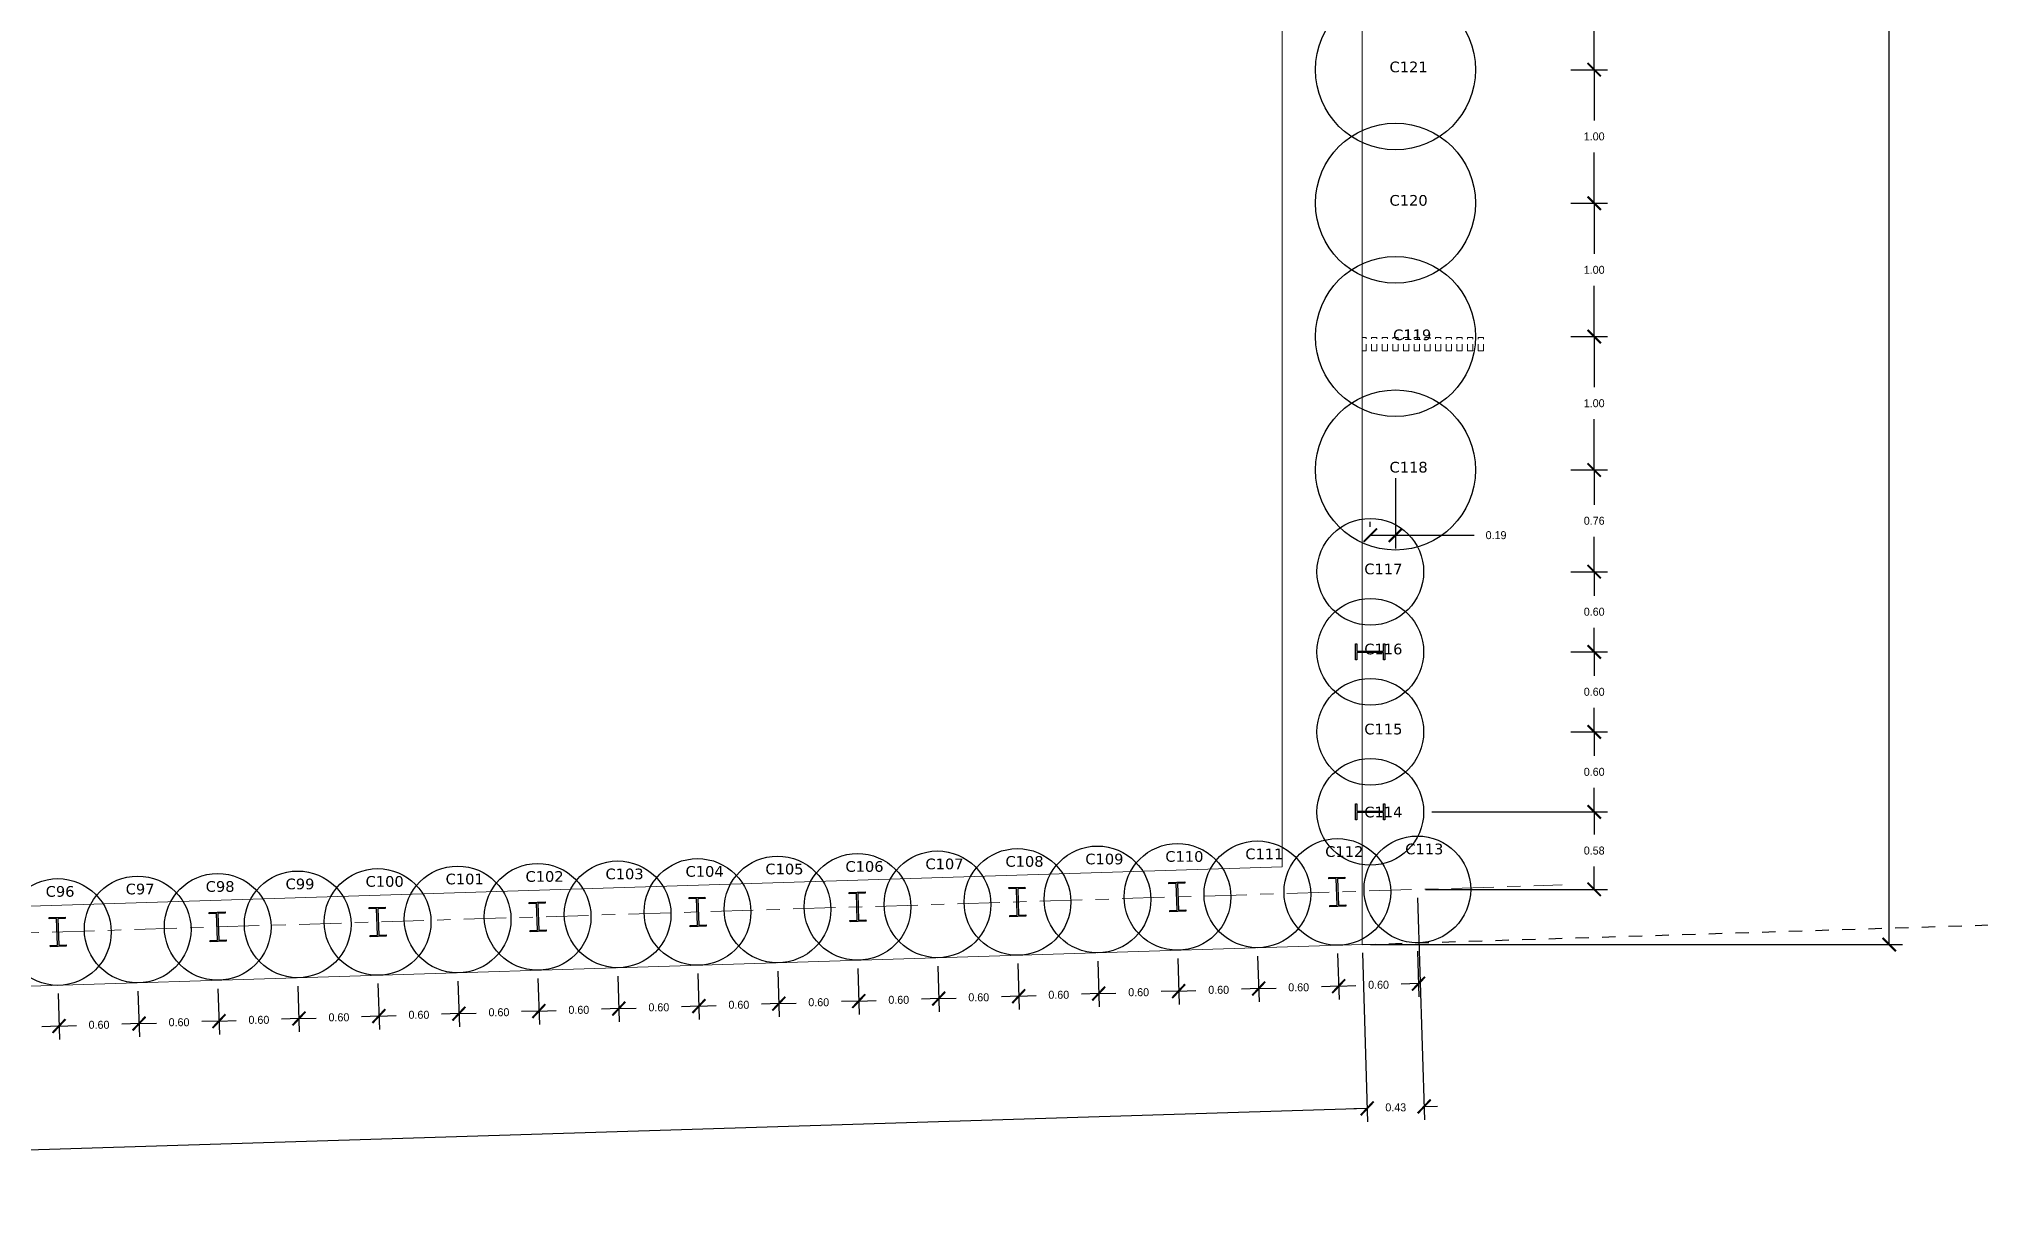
# Model space of a CAD drawing. Header units: millimetres. Extents: x -50 to 161, y 11 to 77.
# Drawn here: x 25.33 to 39.89, y 23.31 to 32.09 of the extents above; entities that cross this region are included whole.
import ezdxf

# ---------------------------------------------------------------- set-up
doc = ezdxf.new("R2010")
doc.units = ezdxf.units.MM
doc.linetypes.add('Centre', pattern=[0.0125, 0.0025, -0.001875, 0.00625, -0.001875])
doc.linetypes.add('IMPORT-AXES _2_', pattern=[50.8, 31.75, -6.35, 6.35, -6.35])
for name, color, linetype, lineweight in [('1-Site-Limite propriété', 91, 'Centre', 25), ('A-DETL-THIN', 151, 'Continuous', 5), ('S-BEAM', 12, 'Continuous', 5)]:
    doc.layers.add(name, color=color, linetype=linetype, lineweight=lineweight)
doc.layers.add('Paroi Soperco', color=7, linetype='Continuous')
doc.dimstyles.get("Standard").update_dxf_attribs({"dimtxt": 0.18, "dimasz": 0.18, "dimexe": 0.18, "dimexo": 0.0625, "dimgap": 0.09, "dimtad": 0, "dimtih": 1, "dimtoh": 1, "dimdec": 4, "dimzin": 0, "dimdsep": 46, "dimtxsty": 'Standard', "dimcen": 0.09, "dimadec": 0, "dimazin": 0, "dimtfac": 1, "dimtdec": 4, "dimtofl": 0, "dimtmove": 0, "dimatfit": 3, "dimfxl": 1, "dimtolj": 1, "dimtzin": 0, "dimarcsym": 0})

# ---------------------------------------------------------------- blocks, each defined once
blk = doc.blocks.new('Bardage bois2 - Bardage bois-2801362-DCE - PLAN DE REPERAGE DES FONDATIONS SPECIALES ET PAROIS EXTERIEURES')
at = {"layer": 'S-BEAM'}
for p, q in [((29.746, -35.258), (29.746, -35.288)), ((29.746, -35.288), (29.796, -35.288)), ((29.796, -35.328), (29.746, -35.328)), ((29.746, -35.328), (29.746, -35.368)), ((29.746, -35.368), (29.796, -35.368)), ((29.836, -35.288), (29.846, -35.288)), ((29.846, -35.328), (29.836, -35.328)), ((29.836, -35.368), (29.846, -35.368)), ((29.846, -35.288), (29.846, -35.258)), ((29.846, -35.368), (29.846, -35.328)), ((29.796, -35.408), (29.746, -35.408)), ((29.746, -35.408), (29.746, -35.448)), ((29.746, -35.448), (29.796, -35.448)), ((29.796, -35.488), (29.746, -35.488)), ((29.746, -35.488), (29.746, -35.528)), ((29.846, -35.408), (29.836, -35.408)), ((29.836, -35.448), (29.846, -35.448)), ((29.846, -35.488), (29.836, -35.488)), ((29.846, -35.448), (29.846, -35.408)), ((29.846, -35.528), (29.846, -35.488)), ((29.746, -35.528), (29.796, -35.528)), ((29.796, -35.568), (29.746, -35.568)), ((29.746, -35.568), (29.746, -35.608)), ((29.746, -35.608), (29.796, -35.608)), ((29.796, -35.648), (29.746, -35.648)), ((29.746, -35.648), (29.746, -35.688)), ((29.836, -35.528), (29.846, -35.528)), ((29.846, -35.568), (29.836, -35.568)), ((29.836, -35.608), (29.846, -35.608)), ((29.846, -35.648), (29.836, -35.648)), ((29.846, -35.608), (29.846, -35.568)), ((29.846, -35.688), (29.846, -35.648)), ((29.746, -35.688), (29.796, -35.688)), ((29.796, -35.728), (29.746, -35.728)), ((29.746, -35.728), (29.746, -35.768)), ((29.746, -35.768), (29.796, -35.768)), ((29.796, -35.808), (29.746, -35.808)), ((29.746, -35.808), (29.746, -35.848)), ((29.836, -35.688), (29.846, -35.688)), ((29.846, -35.728), (29.836, -35.728)), ((29.836, -35.768), (29.846, -35.768)), ((29.846, -35.808), (29.836, -35.808)), ((29.846, -35.768), (29.846, -35.728)), ((29.846, -35.848), (29.846, -35.808)), ((29.746, -35.848), (29.796, -35.848)), ((29.796, -35.888), (29.746, -35.888)), ((29.746, -35.888), (29.746, -35.928)), ((29.746, -35.928), (29.796, -35.928)), ((29.846, -35.888), (29.835, -35.888)), ((29.835, -35.928), (29.846, -35.928)), ((29.836, -35.848), (29.846, -35.848)), ((29.846, -35.928), (29.846, -35.888)), ((29.796, -35.968), (29.746, -35.968)), ((29.746, -35.968), (29.746, -36.008)), ((29.746, -36.008), (29.796, -36.008)), ((29.796, -36.048), (29.746, -36.048)), ((29.746, -36.048), (29.746, -36.088)), ((29.746, -36.088), (29.796, -36.088)), ((29.846, -35.968), (29.835, -35.968)), ((29.835, -36.008), (29.846, -36.008)), ((29.846, -36.048), (29.835, -36.048)), ((29.835, -36.088), (29.846, -36.088)), ((29.846, -36.008), (29.846, -35.968)), ((29.846, -36.088), (29.846, -36.048)), ((29.796, -36.128), (29.746, -36.128)), ((29.746, -36.128), (29.746, -36.168)), ((29.746, -36.168), (29.796, -36.168)), ((29.846, -36.128), (29.835, -36.128)), ((29.835, -36.168), (29.846, -36.168)), ((29.846, -36.168), (29.846, -36.128))]:
    blk.add_line(p, q, dxfattribs=at)
blk = doc.blocks.new('Family - ___-5017038-DCE - PLAN DE REPERAGE DES FONDATIONS SPECIALES ET PAROIS EXTERIEURES')
at = {"layer": '1-Site-Limite propriété'}
blk.add_line((25.297, -35.258), (25.972, -56.858), dxfattribs=at)
blk = doc.blocks.new('Family - ___-5372236-DCE - PLAN DE REPERAGE DES FONDATIONS SPECIALES ET PAROIS EXTERIEURES')
at = {"layer": '1-Site-Limite propriété'}
blk.add_line((25.297, -35.258), (25.972, -56.858), dxfattribs=at)
blk = doc.blocks.new('_ArchTick')
at = {"color": 0, "linetype": 'ByBlock', "const_width": 0.15}
blk.add_lwpolyline([(-0.5, -0.5), (0.5, 0.5)], dxfattribs=at)
blk = doc.blocks.new('*D173')
at = {"layer": 'Paroi Soperco', "color": 0, "lineweight": -2, "transparency": 16777216}
for p, q in [((35.26, 25.235), (35.299, 23.969)), ((14.27, 24.579), (14.309, 23.313)), ((35.296, 24.069), (25.091, 23.75)), ((14.306, 23.413), (24.511, 23.732))]:
    blk.add_line(p, q, dxfattribs=at)
at = {"layer": 'Paroi Soperco', "color": 0, "lineweight": -2, "transparency": 16777216, "xscale": 0.1, "yscale": 0.1, "zscale": 0.1}
for p, rotation in [((35.296, 24.069), 1.790492195840774), ((14.306, 23.413), 181.7904921958408)]:
    blk.add_blockref('_ArchTick', p, dxfattribs=dict(at, rotation=rotation))
at = {"layer": 'Paroi Soperco', "color": 0, "transparency": 16777216, "insert": (24.801, 23.741), "char_height": 0.12, "attachment_point": 5}
blk.add_mtext('\\A1;21.00', dxfattribs=at)
blk = doc.blocks.new('*D176')
at = {"layer": 'Paroi Soperco', "color": 0, "lineweight": -2, "transparency": 16777216}
for p, q in [((35.32, 59.156), (39.31, 59.156)), ((39.21, 59.156), (39.21, 42.376)), ((39.21, 25.297), (39.21, 42.076)), ((35.32, 25.297), (39.31, 25.297))]:
    blk.add_line(p, q, dxfattribs=at)
at = {"layer": 'Paroi Soperco', "color": 0, "lineweight": -2, "transparency": 16777216, "xscale": 0.1, "yscale": 0.1, "zscale": 0.1}
for p, rotation in [((39.21, 59.156), 90), ((39.21, 25.297), 270)]:
    blk.add_blockref('_ArchTick', p, dxfattribs=dict(at, rotation=rotation))
at = {"layer": 'Paroi Soperco', "color": 0, "transparency": 16777216, "insert": (39.21, 42.226), "char_height": 0.12, "attachment_point": 5}
blk.add_mtext('\\A1;33.86', dxfattribs=at)
blk = doc.blocks.new('*D194')
at = {"layer": 'Paroi Soperco', "color": 0, "lineweight": -2, "transparency": 16777216}
for p, q in [((24.879, 24.91), (24.89, 24.567)), ((25.479, 24.929), (25.489, 24.586)), ((24.887, 24.667), (25.016, 24.671)), ((25.486, 24.686), (25.356, 24.681))]:
    blk.add_line(p, q, dxfattribs=at)
at = {"layer": 'Paroi Soperco', "color": 0, "lineweight": -2, "transparency": 16777216, "xscale": 0.1, "yscale": 0.1, "zscale": 0.1}
for p, rotation in [((24.887, 24.667), 181.7904921958418), ((25.486, 24.686), 1.790492195841766)]:
    blk.add_blockref('_ArchTick', p, dxfattribs=dict(at, rotation=rotation))
at = {"layer": 'Paroi Soperco', "color": 0, "transparency": 16777216, "insert": (25.186, 24.676), "char_height": 0.06, "attachment_point": 5}
blk.add_mtext('\\A1;0.60', dxfattribs=at)
blk = doc.blocks.new('*D195')
at = {"layer": 'Paroi Soperco', "color": 0, "lineweight": -2, "transparency": 16777216}
for p, q in [((25.479, 24.929), (25.489, 24.586)), ((26.078, 24.948), (26.089, 24.604)), ((25.486, 24.686), (25.616, 24.69)), ((26.086, 24.704), (25.956, 24.7))]:
    blk.add_line(p, q, dxfattribs=at)
at = {"layer": 'Paroi Soperco', "color": 0, "lineweight": -2, "transparency": 16777216, "xscale": 0.1, "yscale": 0.1, "zscale": 0.1}
for p, rotation in [((26.086, 24.704), 1.790492195841766), ((25.486, 24.686), 181.7904921958418)]:
    blk.add_blockref('_ArchTick', p, dxfattribs=dict(at, rotation=rotation))
at = {"layer": 'Paroi Soperco', "color": 0, "transparency": 16777216, "insert": (25.786, 24.695), "char_height": 0.06, "attachment_point": 5}
blk.add_mtext('\\A1;0.60', dxfattribs=at)
blk = doc.blocks.new('*D196')
at = {"layer": 'Paroi Soperco', "color": 0, "lineweight": -2, "transparency": 16777216}
for p, q in [((26.078, 24.948), (26.089, 24.604)), ((26.678, 24.966), (26.689, 24.623)), ((26.086, 24.704), (26.216, 24.708)), ((26.686, 24.723), (26.556, 24.719))]:
    blk.add_line(p, q, dxfattribs=at)
at = {"layer": 'Paroi Soperco', "color": 0, "lineweight": -2, "transparency": 16777216, "xscale": 0.1, "yscale": 0.1, "zscale": 0.1}
for p, rotation in [((26.086, 24.704), 181.7904921958418), ((26.686, 24.723), 1.790492195841766)]:
    blk.add_blockref('_ArchTick', p, dxfattribs=dict(at, rotation=rotation))
at = {"layer": 'Paroi Soperco', "color": 0, "transparency": 16777216, "insert": (26.386, 24.714), "char_height": 0.06, "attachment_point": 5}
blk.add_mtext('\\A1;0.60', dxfattribs=at)
blk = doc.blocks.new('*D197')
at = {"layer": 'Paroi Soperco', "color": 0, "lineweight": -2, "transparency": 16777216}
for p, q in [((26.678, 24.966), (26.689, 24.623)), ((27.278, 24.985), (27.288, 24.642)), ((26.686, 24.723), (26.815, 24.727)), ((27.285, 24.742), (27.155, 24.738))]:
    blk.add_line(p, q, dxfattribs=at)
at = {"layer": 'Paroi Soperco', "color": 0, "lineweight": -2, "transparency": 16777216, "xscale": 0.1, "yscale": 0.1, "zscale": 0.1}
for p, rotation in [((26.686, 24.723), 181.7904921958418), ((27.285, 24.742), 1.790492195841766)]:
    blk.add_blockref('_ArchTick', p, dxfattribs=dict(at, rotation=rotation))
at = {"layer": 'Paroi Soperco', "color": 0, "transparency": 16777216, "insert": (26.985, 24.732), "char_height": 0.06, "attachment_point": 5}
blk.add_mtext('\\A1;0.60', dxfattribs=at)
blk = doc.blocks.new('*D198')
at = {"layer": 'Paroi Soperco', "color": 0, "lineweight": -2, "transparency": 16777216}
for p, q in [((27.278, 24.985), (27.288, 24.642)), ((27.877, 25.004), (27.888, 24.661)), ((27.885, 24.761), (27.755, 24.756)), ((27.285, 24.742), (27.415, 24.746))]:
    blk.add_line(p, q, dxfattribs=at)
at = {"layer": 'Paroi Soperco', "color": 0, "lineweight": -2, "transparency": 16777216, "xscale": 0.1, "yscale": 0.1, "zscale": 0.1}
for p, rotation in [((27.285, 24.742), 181.7904921958418), ((27.885, 24.761), 1.790492195841766)]:
    blk.add_blockref('_ArchTick', p, dxfattribs=dict(at, rotation=rotation))
at = {"layer": 'Paroi Soperco', "color": 0, "transparency": 16777216, "insert": (27.585, 24.751), "char_height": 0.06, "attachment_point": 5}
blk.add_mtext('\\A1;0.60', dxfattribs=at)
blk = doc.blocks.new('*D199')
at = {"layer": 'Paroi Soperco', "color": 0, "lineweight": -2, "transparency": 16777216}
for p, q in [((27.877, 25.004), (27.888, 24.661)), ((28.477, 25.023), (28.488, 24.679)), ((27.885, 24.761), (28.015, 24.765)), ((28.485, 24.779), (28.355, 24.775))]:
    blk.add_line(p, q, dxfattribs=at)
at = {"layer": 'Paroi Soperco', "color": 0, "lineweight": -2, "transparency": 16777216, "xscale": 0.1, "yscale": 0.1, "zscale": 0.1}
for p, rotation in [((27.885, 24.761), 181.7904921958418), ((28.485, 24.779), 1.790492195841766)]:
    blk.add_blockref('_ArchTick', p, dxfattribs=dict(at, rotation=rotation))
at = {"layer": 'Paroi Soperco', "color": 0, "transparency": 16777216, "insert": (28.185, 24.77), "char_height": 0.06, "attachment_point": 5}
blk.add_mtext('\\A1;0.60', dxfattribs=at)
blk = doc.blocks.new('*D200')
at = {"layer": 'Paroi Soperco', "color": 0, "lineweight": -2, "transparency": 16777216}
for p, q in [((29.077, 25.041), (29.088, 24.698)), ((28.477, 25.023), (28.488, 24.679)), ((28.485, 24.779), (28.615, 24.783)), ((29.084, 24.798), (28.955, 24.794))]:
    blk.add_line(p, q, dxfattribs=at)
at = {"layer": 'Paroi Soperco', "color": 0, "lineweight": -2, "transparency": 16777216, "xscale": 0.1, "yscale": 0.1, "zscale": 0.1}
for p, rotation in [((28.485, 24.779), 181.7904921958418), ((29.084, 24.798), 1.790492195841766)]:
    blk.add_blockref('_ArchTick', p, dxfattribs=dict(at, rotation=rotation))
at = {"layer": 'Paroi Soperco', "color": 0, "transparency": 16777216, "insert": (28.785, 24.789), "char_height": 0.06, "attachment_point": 5}
blk.add_mtext('\\A1;0.60', dxfattribs=at)
blk = doc.blocks.new('*D201')
at = {"layer": 'Paroi Soperco', "color": 0, "lineweight": -2, "transparency": 16777216}
for p, q in [((29.077, 25.041), (29.088, 24.698)), ((29.677, 25.06), (29.687, 24.717)), ((29.084, 24.798), (29.214, 24.802)), ((29.684, 24.817), (29.554, 24.813))]:
    blk.add_line(p, q, dxfattribs=at)
at = {"layer": 'Paroi Soperco', "color": 0, "lineweight": -2, "transparency": 16777216, "xscale": 0.1, "yscale": 0.1, "zscale": 0.1}
for p, rotation in [((29.084, 24.798), 181.7904921958418), ((29.684, 24.817), 1.790492195841766)]:
    blk.add_blockref('_ArchTick', p, dxfattribs=dict(at, rotation=rotation))
at = {"layer": 'Paroi Soperco', "color": 0, "transparency": 16777216, "insert": (29.384, 24.807), "char_height": 0.06, "attachment_point": 5}
blk.add_mtext('\\A1;0.60', dxfattribs=at)
blk = doc.blocks.new('*D202')
at = {"layer": 'Paroi Soperco', "color": 0, "lineweight": -2, "transparency": 16777216}
for p, q in [((29.677, 25.06), (29.687, 24.717)), ((30.276, 25.079), (30.287, 24.736)), ((29.684, 24.817), (29.814, 24.821)), ((30.284, 24.835), (30.154, 24.831))]:
    blk.add_line(p, q, dxfattribs=at)
at = {"layer": 'Paroi Soperco', "color": 0, "lineweight": -2, "transparency": 16777216, "xscale": 0.1, "yscale": 0.1, "zscale": 0.1}
for p, rotation in [((30.284, 24.835), 1.790492195841766), ((29.684, 24.817), 181.7904921958418)]:
    blk.add_blockref('_ArchTick', p, dxfattribs=dict(at, rotation=rotation))
at = {"layer": 'Paroi Soperco', "color": 0, "transparency": 16777216, "insert": (29.984, 24.826), "char_height": 0.06, "attachment_point": 5}
blk.add_mtext('\\A1;0.60', dxfattribs=at)
blk = doc.blocks.new('*D203')
at = {"layer": 'Paroi Soperco', "color": 0, "lineweight": -2, "transparency": 16777216}
for p, q in [((30.276, 25.079), (30.287, 24.736)), ((30.876, 25.098), (30.887, 24.754)), ((30.284, 24.835), (30.414, 24.84)), ((30.884, 24.854), (30.754, 24.85))]:
    blk.add_line(p, q, dxfattribs=at)
at = {"layer": 'Paroi Soperco', "color": 0, "lineweight": -2, "transparency": 16777216, "xscale": 0.1, "yscale": 0.1, "zscale": 0.1}
for p, rotation in [((30.284, 24.835), 181.7904921958418), ((30.884, 24.854), 1.790492195841766)]:
    blk.add_blockref('_ArchTick', p, dxfattribs=dict(at, rotation=rotation))
at = {"layer": 'Paroi Soperco', "color": 0, "transparency": 16777216, "insert": (30.584, 24.845), "char_height": 0.06, "attachment_point": 5}
blk.add_mtext('\\A1;0.60', dxfattribs=at)
blk = doc.blocks.new('*D204')
at = {"layer": 'Paroi Soperco', "color": 0, "lineweight": -2, "transparency": 16777216}
for p, q in [((30.876, 25.098), (30.887, 24.754)), ((31.476, 25.116), (31.486, 24.773)), ((30.884, 24.854), (31.013, 24.858)), ((31.483, 24.873), (31.353, 24.869))]:
    blk.add_line(p, q, dxfattribs=at)
at = {"layer": 'Paroi Soperco', "color": 0, "lineweight": -2, "transparency": 16777216, "xscale": 0.1, "yscale": 0.1, "zscale": 0.1}
for p, rotation in [((30.884, 24.854), 181.7904921958418), ((31.483, 24.873), 1.790492195841766)]:
    blk.add_blockref('_ArchTick', p, dxfattribs=dict(at, rotation=rotation))
at = {"layer": 'Paroi Soperco', "color": 0, "transparency": 16777216, "insert": (31.183, 24.864), "char_height": 0.06, "attachment_point": 5}
blk.add_mtext('\\A1;0.60', dxfattribs=at)
blk = doc.blocks.new('*D205')
at = {"layer": 'Paroi Soperco', "color": 0, "lineweight": -2, "transparency": 16777216}
for p, q in [((31.476, 25.116), (31.486, 24.773)), ((32.075, 25.135), (32.086, 24.792)), ((31.483, 24.873), (31.613, 24.877)), ((32.083, 24.892), (31.953, 24.888))]:
    blk.add_line(p, q, dxfattribs=at)
at = {"layer": 'Paroi Soperco', "color": 0, "lineweight": -2, "transparency": 16777216, "xscale": 0.1, "yscale": 0.1, "zscale": 0.1}
for p, rotation in [((31.483, 24.873), 181.7904921958418), ((32.083, 24.892), 1.790492195841766)]:
    blk.add_blockref('_ArchTick', p, dxfattribs=dict(at, rotation=rotation))
at = {"layer": 'Paroi Soperco', "color": 0, "transparency": 16777216, "insert": (31.783, 24.882), "char_height": 0.06, "attachment_point": 5}
blk.add_mtext('\\A1;0.60', dxfattribs=at)
blk = doc.blocks.new('*D206')
at = {"layer": 'Paroi Soperco', "color": 0, "lineweight": -2, "transparency": 16777216}
for p, q in [((32.075, 25.135), (32.086, 24.792)), ((32.675, 25.154), (32.686, 24.811)), ((32.083, 24.892), (32.213, 24.896)), ((32.683, 24.91), (32.553, 24.906))]:
    blk.add_line(p, q, dxfattribs=at)
at = {"layer": 'Paroi Soperco', "color": 0, "lineweight": -2, "transparency": 16777216, "xscale": 0.1, "yscale": 0.1, "zscale": 0.1}
for p, rotation in [((32.083, 24.892), 181.7904921958418), ((32.683, 24.91), 1.790492195841766)]:
    blk.add_blockref('_ArchTick', p, dxfattribs=dict(at, rotation=rotation))
at = {"layer": 'Paroi Soperco', "color": 0, "transparency": 16777216, "insert": (32.383, 24.901), "char_height": 0.06, "attachment_point": 5}
blk.add_mtext('\\A1;0.60', dxfattribs=at)
blk = doc.blocks.new('*D207')
at = {"layer": 'Paroi Soperco', "color": 0, "lineweight": -2, "transparency": 16777216}
for p, q in [((32.675, 25.154), (32.686, 24.811)), ((33.275, 25.173), (33.286, 24.829)), ((32.683, 24.91), (32.813, 24.915)), ((33.282, 24.929), (33.153, 24.925))]:
    blk.add_line(p, q, dxfattribs=at)
at = {"layer": 'Paroi Soperco', "color": 0, "lineweight": -2, "transparency": 16777216, "xscale": 0.1, "yscale": 0.1, "zscale": 0.1}
for p, rotation in [((32.683, 24.91), 181.7904921958418), ((33.282, 24.929), 1.790492195841766)]:
    blk.add_blockref('_ArchTick', p, dxfattribs=dict(at, rotation=rotation))
at = {"layer": 'Paroi Soperco', "color": 0, "transparency": 16777216, "insert": (32.983, 24.92), "char_height": 0.06, "attachment_point": 5}
blk.add_mtext('\\A1;0.60', dxfattribs=at)
blk = doc.blocks.new('*D208')
at = {"layer": 'Paroi Soperco', "color": 0, "lineweight": -2, "transparency": 16777216}
for p, q in [((33.875, 25.191), (33.885, 24.848)), ((33.275, 25.173), (33.286, 24.829)), ((33.282, 24.929), (33.412, 24.933)), ((33.882, 24.948), (33.752, 24.944))]:
    blk.add_line(p, q, dxfattribs=at)
at = {"layer": 'Paroi Soperco', "color": 0, "lineweight": -2, "transparency": 16777216, "xscale": 0.1, "yscale": 0.1, "zscale": 0.1}
for p, rotation in [((33.282, 24.929), 181.7904921958418), ((33.882, 24.948), 1.790492195841766)]:
    blk.add_blockref('_ArchTick', p, dxfattribs=dict(at, rotation=rotation))
at = {"layer": 'Paroi Soperco', "color": 0, "transparency": 16777216, "insert": (33.582, 24.939), "char_height": 0.06, "attachment_point": 5}
blk.add_mtext('\\A1;0.60', dxfattribs=at)
blk = doc.blocks.new('*D209')
at = {"layer": 'Paroi Soperco', "color": 0, "lineweight": -2, "transparency": 16777216}
for p, q in [((33.875, 25.191), (33.885, 24.848)), ((34.474, 25.21), (34.485, 24.867)), ((33.882, 24.948), (34.012, 24.952)), ((34.482, 24.967), (34.352, 24.963))]:
    blk.add_line(p, q, dxfattribs=at)
at = {"layer": 'Paroi Soperco', "color": 0, "lineweight": -2, "transparency": 16777216, "xscale": 0.1, "yscale": 0.1, "zscale": 0.1}
for p, rotation in [((33.882, 24.948), 181.7904921958418), ((34.482, 24.967), 1.790492195841766)]:
    blk.add_blockref('_ArchTick', p, dxfattribs=dict(at, rotation=rotation))
at = {"layer": 'Paroi Soperco', "color": 0, "transparency": 16777216, "insert": (34.182, 24.957), "char_height": 0.06, "attachment_point": 5}
blk.add_mtext('\\A1;0.60', dxfattribs=at)
blk = doc.blocks.new('*D210')
at = {"layer": 'Paroi Soperco', "color": 0, "lineweight": -2, "transparency": 16777216}
for p, q in [((34.474, 25.21), (34.485, 24.867)), ((35.074, 25.229), (35.085, 24.886)), ((34.482, 24.967), (34.612, 24.971)), ((35.082, 24.985), (34.952, 24.981))]:
    blk.add_line(p, q, dxfattribs=at)
at = {"layer": 'Paroi Soperco', "color": 0, "lineweight": -2, "transparency": 16777216, "xscale": 0.1, "yscale": 0.1, "zscale": 0.1}
for p, rotation in [((35.082, 24.985), 1.790492195841766), ((34.482, 24.967), 181.7904921958418)]:
    blk.add_blockref('_ArchTick', p, dxfattribs=dict(at, rotation=rotation))
at = {"layer": 'Paroi Soperco', "color": 0, "transparency": 16777216, "insert": (34.782, 24.976), "char_height": 0.06, "attachment_point": 5}
blk.add_mtext('\\A1;0.60', dxfattribs=at)
blk = doc.blocks.new('*D211')
at = {"layer": 'Paroi Soperco', "color": 0, "lineweight": -2, "transparency": 16777216}
for p, q in [((35.074, 25.229), (35.085, 24.886)), ((35.674, 25.248), (35.684, 24.904)), ((35.082, 24.985), (35.211, 24.99)), ((35.681, 25.004), (35.551, 25))]:
    blk.add_line(p, q, dxfattribs=at)
at = {"layer": 'Paroi Soperco', "color": 0, "lineweight": -2, "transparency": 16777216, "xscale": 0.1, "yscale": 0.1, "zscale": 0.1}
for p, rotation in [((35.082, 24.985), 181.7904921958418), ((35.681, 25.004), 1.790492195841766)]:
    blk.add_blockref('_ArchTick', p, dxfattribs=dict(at, rotation=rotation))
at = {"layer": 'Paroi Soperco', "color": 0, "transparency": 16777216, "insert": (35.381, 24.995), "char_height": 0.06, "attachment_point": 5}
blk.add_mtext('\\A1;0.60', dxfattribs=at)
blk = doc.blocks.new('*D212')
at = {"layer": 'Paroi Soperco', "color": 0, "lineweight": -2, "transparency": 16777216}
for p, q in [((36.822, 26.891), (37.098, 26.891)), ((36.998, 26.891), (36.998, 26.711)), ((36.998, 26.291), (36.998, 26.471)), ((36.822, 26.291), (37.098, 26.291))]:
    blk.add_line(p, q, dxfattribs=at)
at = {"layer": 'Paroi Soperco', "color": 0, "lineweight": -2, "transparency": 16777216, "xscale": 0.1, "yscale": 0.1, "zscale": 0.1}
for p, rotation in [((36.998, 26.891), 90), ((36.998, 26.291), 270)]:
    blk.add_blockref('_ArchTick', p, dxfattribs=dict(at, rotation=rotation))
at = {"layer": 'Paroi Soperco', "color": 0, "transparency": 16777216, "insert": (36.998, 26.591), "char_height": 0.06, "attachment_point": 5}
blk.add_mtext('\\A1;0.60', dxfattribs=at)
blk = doc.blocks.new('*D213')
at = {"layer": 'Paroi Soperco', "color": 0, "lineweight": -2, "transparency": 16777216}
for p, q in [((36.822, 27.491), (37.098, 27.491)), ((36.998, 27.491), (36.998, 27.311)), ((36.998, 26.891), (36.998, 27.071)), ((36.822, 26.891), (37.098, 26.891))]:
    blk.add_line(p, q, dxfattribs=at)
at = {"layer": 'Paroi Soperco', "color": 0, "lineweight": -2, "transparency": 16777216, "xscale": 0.1, "yscale": 0.1, "zscale": 0.1}
for p, rotation in [((36.998, 27.491), 90), ((36.998, 26.891), 270)]:
    blk.add_blockref('_ArchTick', p, dxfattribs=dict(at, rotation=rotation))
at = {"layer": 'Paroi Soperco', "color": 0, "transparency": 16777216, "insert": (36.998, 27.191), "char_height": 0.06, "attachment_point": 5}
blk.add_mtext('\\A1;0.60', dxfattribs=at)
blk = doc.blocks.new('*D214')
at = {"layer": 'Paroi Soperco', "color": 0, "lineweight": -2, "transparency": 16777216}
for p, q in [((36.822, 28.091), (37.098, 28.091)), ((36.998, 28.091), (36.998, 27.911)), ((36.998, 27.491), (36.998, 27.671)), ((36.822, 27.491), (37.098, 27.491))]:
    blk.add_line(p, q, dxfattribs=at)
at = {"layer": 'Paroi Soperco', "color": 0, "lineweight": -2, "transparency": 16777216, "xscale": 0.1, "yscale": 0.1, "zscale": 0.1}
for p, rotation in [((36.998, 28.091), 90), ((36.998, 27.491), 270)]:
    blk.add_blockref('_ArchTick', p, dxfattribs=dict(at, rotation=rotation))
at = {"layer": 'Paroi Soperco', "color": 0, "transparency": 16777216, "insert": (36.998, 27.791), "char_height": 0.06, "attachment_point": 5}
blk.add_mtext('\\A1;0.60', dxfattribs=at)
blk = doc.blocks.new('*D215')
at = {"layer": 'Paroi Soperco', "color": 0, "lineweight": -2, "transparency": 16777216}
for p, q in [((36.822, 28.854), (37.098, 28.854)), ((36.998, 28.854), (36.998, 28.593)), ((36.998, 28.091), (36.998, 28.353)), ((36.822, 28.091), (37.098, 28.091))]:
    blk.add_line(p, q, dxfattribs=at)
at = {"layer": 'Paroi Soperco', "color": 0, "lineweight": -2, "transparency": 16777216, "xscale": 0.1, "yscale": 0.1, "zscale": 0.1}
for p, rotation in [((36.998, 28.854), 90), ((36.998, 28.091), 270)]:
    blk.add_blockref('_ArchTick', p, dxfattribs=dict(at, rotation=rotation))
at = {"layer": 'Paroi Soperco', "color": 0, "transparency": 16777216, "insert": (36.998, 28.473), "char_height": 0.06, "attachment_point": 5}
blk.add_mtext('\\A1;0.76', dxfattribs=at)
blk = doc.blocks.new('*D216')
at = {"layer": 'Paroi Soperco', "color": 0, "lineweight": -2, "transparency": 16777216}
for p, q in [((36.822, 29.854), (37.098, 29.854)), ((36.998, 29.854), (36.998, 29.474)), ((36.998, 28.854), (36.998, 29.234)), ((36.822, 28.854), (37.098, 28.854))]:
    blk.add_line(p, q, dxfattribs=at)
at = {"layer": 'Paroi Soperco', "color": 0, "lineweight": -2, "transparency": 16777216, "xscale": 0.1, "yscale": 0.1, "zscale": 0.1}
for p, rotation in [((36.998, 29.854), 90), ((36.998, 28.854), 270)]:
    blk.add_blockref('_ArchTick', p, dxfattribs=dict(at, rotation=rotation))
at = {"layer": 'Paroi Soperco', "color": 0, "transparency": 16777216, "insert": (36.998, 29.354), "char_height": 0.06, "attachment_point": 5}
blk.add_mtext('\\A1;1.00', dxfattribs=at)
blk = doc.blocks.new('*D217')
at = {"layer": 'Paroi Soperco', "color": 0, "lineweight": -2, "transparency": 16777216}
for p, q in [((36.822, 30.854), (37.098, 30.854)), ((36.998, 30.854), (36.998, 30.474)), ((36.998, 29.854), (36.998, 30.234)), ((36.822, 29.854), (37.098, 29.854))]:
    blk.add_line(p, q, dxfattribs=at)
at = {"layer": 'Paroi Soperco', "color": 0, "lineweight": -2, "transparency": 16777216, "xscale": 0.1, "yscale": 0.1, "zscale": 0.1}
for p, rotation in [((36.998, 30.854), 90), ((36.998, 29.854), 270)]:
    blk.add_blockref('_ArchTick', p, dxfattribs=dict(at, rotation=rotation))
at = {"layer": 'Paroi Soperco', "color": 0, "transparency": 16777216, "insert": (36.998, 30.354), "char_height": 0.06, "attachment_point": 5}
blk.add_mtext('\\A1;1.00', dxfattribs=at)
blk = doc.blocks.new('*D218')
at = {"layer": 'Paroi Soperco', "color": 0, "lineweight": -2, "transparency": 16777216}
for p, q in [((36.822, 31.854), (37.098, 31.854)), ((36.998, 31.854), (36.998, 31.474)), ((36.998, 30.854), (36.998, 31.234)), ((36.822, 30.854), (37.098, 30.854))]:
    blk.add_line(p, q, dxfattribs=at)
at = {"layer": 'Paroi Soperco', "color": 0, "lineweight": -2, "transparency": 16777216, "xscale": 0.1, "yscale": 0.1, "zscale": 0.1}
for p, rotation in [((36.998, 31.854), 90), ((36.998, 30.854), 270)]:
    blk.add_blockref('_ArchTick', p, dxfattribs=dict(at, rotation=rotation))
at = {"layer": 'Paroi Soperco', "color": 0, "transparency": 16777216, "insert": (36.998, 31.354), "char_height": 0.06, "attachment_point": 5}
blk.add_mtext('\\A1;1.00', dxfattribs=at)
blk = doc.blocks.new('*D219')
at = {"layer": 'Paroi Soperco', "color": 0, "lineweight": -2, "transparency": 16777216}
for p, q in [((36.822, 32.854), (37.098, 32.854)), ((36.998, 32.854), (36.998, 32.474)), ((36.998, 31.854), (36.998, 32.234)), ((36.822, 31.854), (37.098, 31.854))]:
    blk.add_line(p, q, dxfattribs=at)
at = {"layer": 'Paroi Soperco', "color": 0, "lineweight": -2, "transparency": 16777216, "xscale": 0.1, "yscale": 0.1, "zscale": 0.1}
for p, rotation in [((36.998, 32.854), 90), ((36.998, 31.854), 270)]:
    blk.add_blockref('_ArchTick', p, dxfattribs=dict(at, rotation=rotation))
at = {"layer": 'Paroi Soperco', "color": 0, "transparency": 16777216, "insert": (36.998, 32.354), "char_height": 0.06, "attachment_point": 5}
blk.add_mtext('\\A1;1.00', dxfattribs=at)
blk = doc.blocks.new('*D222')
at = {"layer": 'Paroi Soperco', "color": 0, "lineweight": -2, "transparency": 16777216}
for p, q in [((35.674, 25.648), (35.726, 23.983)), ((35.26, 25.235), (35.299, 23.969)), ((35.296, 24.069), (35.196, 24.066)), ((35.723, 24.083), (35.823, 24.086))]:
    blk.add_line(p, q, dxfattribs=at)
at = {"layer": 'Paroi Soperco', "color": 0, "lineweight": -2, "transparency": 16777216, "xscale": 0.1, "yscale": 0.1, "zscale": 0.1}
for p, rotation in [((35.296, 24.069), 1.79049219584078), ((35.723, 24.083), 181.7904921958408)]:
    blk.add_blockref('_ArchTick', p, dxfattribs=dict(at, rotation=rotation))
at = {"layer": 'Paroi Soperco', "color": 0, "transparency": 16777216, "insert": (35.51, 24.076), "char_height": 0.06, "attachment_point": 5}
blk.add_mtext('\\A1;0.43', dxfattribs=at)
blk = doc.blocks.new('*D223')
at = {"layer": 'Paroi Soperco', "color": 0, "lineweight": -2, "transparency": 16777216}
for p, q in [((35.508, 28.792), (35.508, 28.265)), ((35.319, 28.428), (35.319, 28.465)), ((35.319, 28.365), (35.508, 28.365)), ((35.508, 28.365), (36.097, 28.365))]:
    blk.add_line(p, q, dxfattribs=at)
at = {"layer": 'Paroi Soperco', "color": 0, "lineweight": -2, "transparency": 16777216, "xscale": 0.1, "yscale": 0.1, "zscale": 0.1, "rotation": 180}
blk.add_blockref('_ArchTick', (35.319, 28.365), dxfattribs=at)
at = {"layer": 'Paroi Soperco', "color": 0, "lineweight": -2, "transparency": 16777216, "xscale": 0.1, "yscale": 0.1, "zscale": 0.1}
blk.add_blockref('_ArchTick', (35.508, 28.365), dxfattribs=at)
at = {"layer": 'Paroi Soperco', "color": 0, "transparency": 16777216, "insert": (36.262, 28.365), "char_height": 0.06, "attachment_point": 5}
blk.add_mtext('\\A1;0.19', dxfattribs=at)
blk = doc.blocks.new('*D341')
at = {"layer": 'Paroi Soperco', "color": 0, "lineweight": -2, "transparency": 16777216}
for p, q in [((35.781, 26.291), (37.098, 26.291)), ((36.998, 26.291), (36.998, 26.121)), ((36.998, 25.71), (36.998, 25.881)), ((35.734, 25.71), (37.098, 25.71))]:
    blk.add_line(p, q, dxfattribs=at)
at = {"layer": 'Paroi Soperco', "color": 0, "lineweight": -2, "transparency": 16777216, "xscale": 0.1, "yscale": 0.1, "zscale": 0.1}
for p, rotation in [((36.998, 26.291), 90), ((36.998, 25.71), 270)]:
    blk.add_blockref('_ArchTick', p, dxfattribs=dict(at, rotation=rotation))
at = {"layer": 'Paroi Soperco', "color": 0, "transparency": 16777216, "insert": (36.998, 26.001), "char_height": 0.06, "attachment_point": 5}
blk.add_mtext('\\A1;0.58', dxfattribs=at)

msp = doc.modelspace()

# ---------------------------------------------------------------- linework, layer by layer
at = {"layer": 'A-DETL-THIN'}
for p, q in [((34.658, 35.746), (34.658, 25.879)), ((35.258, 25.897), (35.258, 35.146)), ((34.658, 25.879), (14.868, 25.26)), ((35.258, 25.897), (35.258, 25.697)), ((35.258, 25.297), (35.258, 25.697)), ((14.268, 24.641), (35.258, 25.297))]:
    msp.add_line(p, q, dxfattribs=at)
at = {"layer": 'A-DETL-THIN', "color": 30, "linetype": 'IMPORT-AXES _2_', "ltscale": 0.01, "true_color": 0xf26722}
msp.add_line((11.24, 24.946), (36.759, 25.744), dxfattribs=at)
at = {"layer": 'Paroi Soperco'}
for points in [[(35.219, 27.431), (35.209, 27.431), (35.209, 27.551), (35.219, 27.551), (35.219, 27.496), (35.419, 27.496), (35.419, 27.551), (35.419, 27.551), (35.429, 27.551), (35.429, 27.431), (35.419, 27.431), (35.419, 27.486), (35.219, 27.486), (35.219, 27.431)], [(35.219, 26.231), (35.209, 26.231), (35.209, 26.351), (35.219, 26.351), (35.219, 26.296), (35.419, 26.296), (35.419, 26.351), (35.419, 26.351), (35.429, 26.351), (35.429, 26.231), (35.419, 26.231), (35.419, 26.286), (35.219, 26.286), (35.219, 26.231)], [(35.009, 25.789), (35.008, 25.799), (35.128, 25.803), (35.128, 25.793), (35.073, 25.791), (35.08, 25.592), (35.135, 25.594), (35.135, 25.594), (35.136, 25.584), (35.016, 25.579), (35.015, 25.589), (35.07, 25.591), (35.063, 25.791), (35.009, 25.789)], [(30.211, 25.639), (30.211, 25.649), (30.33, 25.653), (30.331, 25.643), (30.276, 25.642), (30.283, 25.442), (30.338, 25.444), (30.338, 25.444), (30.338, 25.434), (30.218, 25.429), (30.218, 25.439), (30.273, 25.441), (30.266, 25.641), (30.211, 25.639)], [(31.41, 25.677), (31.41, 25.687), (31.53, 25.691), (31.53, 25.681), (31.475, 25.679), (31.482, 25.479), (31.537, 25.481), (31.537, 25.481), (31.538, 25.471), (31.418, 25.467), (31.417, 25.477), (31.472, 25.479), (31.465, 25.679), (31.41, 25.677)], [(32.61, 25.714), (32.609, 25.724), (32.729, 25.728), (32.73, 25.718), (32.675, 25.717), (32.682, 25.517), (32.737, 25.519), (32.737, 25.519), (32.737, 25.509), (32.617, 25.504), (32.617, 25.514), (32.672, 25.516), (32.665, 25.716), (32.61, 25.714)], [(33.809, 25.752), (33.809, 25.762), (33.929, 25.766), (33.929, 25.756), (33.874, 25.754), (33.881, 25.554), (33.936, 25.556), (33.936, 25.556), (33.936, 25.546), (33.816, 25.542), (33.816, 25.552), (33.871, 25.554), (33.864, 25.754), (33.809, 25.752)], [(25.413, 25.489), (25.413, 25.499), (25.533, 25.503), (25.533, 25.493), (25.478, 25.492), (25.485, 25.292), (25.54, 25.294), (25.54, 25.294), (25.54, 25.284), (25.421, 25.279), (25.42, 25.289), (25.475, 25.291), (25.468, 25.491), (25.413, 25.489)], [(26.613, 25.527), (26.612, 25.537), (26.732, 25.541), (26.733, 25.531), (26.678, 25.529), (26.685, 25.329), (26.74, 25.331), (26.74, 25.331), (26.74, 25.321), (26.62, 25.317), (26.62, 25.327), (26.675, 25.329), (26.668, 25.529), (26.613, 25.527)], [(27.812, 25.564), (27.812, 25.574), (27.932, 25.578), (27.932, 25.568), (27.877, 25.567), (27.884, 25.367), (27.939, 25.369), (27.939, 25.369), (27.939, 25.359), (27.819, 25.354), (27.819, 25.364), (27.874, 25.366), (27.867, 25.566), (27.812, 25.564)], [(29.011, 25.602), (29.011, 25.612), (29.131, 25.616), (29.131, 25.606), (29.076, 25.604), (29.083, 25.404), (29.138, 25.406), (29.138, 25.406), (29.139, 25.396), (29.019, 25.392), (29.018, 25.402), (29.073, 25.404), (29.066, 25.604), (29.011, 25.602)]]:
    msp.add_lwpolyline(points, dxfattribs=at)
for centre, radius in [((35.508, 31.854), 0.6), ((35.508, 30.854), 0.6), ((35.508, 29.854), 0.6), ((35.508, 28.854), 0.6), ((35.319, 28.091), 0.4), ((35.319, 27.491), 0.4), ((35.319, 26.891), 0.4), ((35.319, 26.291), 0.4), ((34.472, 25.673), 0.4), ((35.072, 25.691), 0.4), ((35.672, 25.71), 0.4), ((29.675, 25.523), 0.4), ((30.274, 25.541), 0.4), ((30.874, 25.56), 0.4), ((31.474, 25.579), 0.4), ((32.073, 25.598), 0.4), ((32.673, 25.616), 0.4), ((33.273, 25.635), 0.4), ((33.873, 25.654), 0.4), ((25.477, 25.391), 0.4), ((26.076, 25.41), 0.4), ((26.676, 25.429), 0.4), ((27.276, 25.448), 0.4), ((27.875, 25.466), 0.4), ((28.475, 25.485), 0.4), ((29.075, 25.504), 0.4)]:
    msp.add_circle(centre, radius, dxfattribs=at)

# ---------------------------------------------------------------- block references
at = {"layer": '1-Site-Limite propriété', "rotation": 90.0000000000001}
for name in ['Family - ___-5017038-DCE - PLAN DE REPERAGE DES FONDATIONS SPECIALES ET PAROIS EXTERIEURES', 'Family - ___-5372236-DCE - PLAN DE REPERAGE DES FONDATIONS SPECIALES ET PAROIS EXTERIEURES']:
    msp.add_blockref(name, (0, 0), dxfattribs=at)
at = {"layer": 'S-BEAM', "rotation": 90.0000000000001}
msp.add_blockref('Bardage bois2 - Bardage bois-2801362-DCE - PLAN DE REPERAGE DES FONDATIONS SPECIALES ET PAROIS EXTERIEURES', (0, 0), dxfattribs=at)

# ---------------------------------------------------------------- texts
at = {"layer": 'Paroi Soperco', "char_height": 0.08, "attachment_point": 1}
for s, insert in [('{\\fVerdana|b0|i0|c0|p34;C121}', (35.463, 31.915)), ('{\\fVerdana|b0|i0|c0|p34;C120}', (35.463, 30.915)), ('{\\fVerdana|b0|i0|c0|p34;C119}', (35.49, 29.907)), ('{\\fVerdana|b0|i0|c0|p34;C118}', (35.463, 28.915)), ('{\\fVerdana|b0|i0|c0|p34;C117}', (35.274, 28.152)), ('{\\fVerdana|b0|i0|c0|p34;C116}', (35.274, 27.552)), ('{\\fVerdana|b0|i0|c0|p34;C115}', (35.274, 26.952)), ('{\\fVerdana|b0|i0|c0|p34;C114}', (35.274, 26.33)), ('{\\fVerdana|b0|i0|c0|p34;C106}', (31.383, 25.922)), ('{\\fVerdana|b0|i0|c0|p34;C107}', (31.983, 25.941)), ('{\\fVerdana|b0|i0|c0|p34;C108}', (32.583, 25.96)), ('{\\fVerdana|b0|i0|c0|p34;C109}', (33.182, 25.978)), ('{\\fVerdana|b0|i0|c0|p34;C110}', (33.782, 25.997)), ('{\\fVerdana|b0|i0|c0|p34;C111}', (34.382, 26.016)), ('{\\fVerdana|b0|i0|c0|p34;C112}', (34.981, 26.034)), ('{\\fVerdana|b0|i0|c0|p34;C113}', (35.581, 26.053)), ('{\\fVerdana|b0|i0|c0|p34;C98}', (26.586, 25.772)), ('{\\fVerdana|b0|i0|c0|p34;C99}', (27.185, 25.791)), ('{\\fVerdana|b0|i0|c0|p34;C100}', (27.785, 25.81)), ('{\\fVerdana|b0|i0|c0|p34;C101}', (28.385, 25.828)), ('{\\fVerdana|b0|i0|c0|p34;C102}', (28.984, 25.847)), ('{\\fVerdana|b0|i0|c0|p34;C103}', (29.584, 25.866)), ('{\\fVerdana|b0|i0|c0|p34;C104}', (30.184, 25.885)), ('{\\fVerdana|b0|i0|c0|p34;C105}', (30.783, 25.903)), ('{\\fVerdana|b0|i0|c0|p34;C96}', (25.386, 25.735)), ('{\\fVerdana|b0|i0|c0|p34;C97}', (25.986, 25.753))]:
    msp.add_mtext_dynamic_manual_height_columns(s, width=0.42237, gutter_width=1, heights=[0], dxfattribs=dict(at, insert=insert))

# ---------------------------------------------------------------- dimensions: what is measured, and where the dimension line sits
at = {"layer": 'Paroi Soperco', "color": 1}
for p1, distance, picture, middle in [((35.258, 59.156), 3.952, '*D176', (39.21, 42.226)), ((14.268, 24.641), -1.228, '*D173', (24.801, 23.741))]:
    dim = msp.add_aligned_dim(p1=p1, p2=(35.258, 25.297), distance=distance, dimstyle='Standard', override={"dimtxt": 0.12, "dimasz": 0.1, "dimexe": 0.1, "dimdec": 2, "dimblk1": 'ArchTick', "dimblk2": 'ArchTick', "dimsah": 1}, dxfattribs=at)
    dim.commit()
    dim.dimension.update_dxf_attribs({"geometry": picture, "text_midpoint": middle})
for base, p1, p2, angle, picture, middle in [((36.998, 32.854), (36.759, 31.854), (36.759, 32.854), 270, '*D219', (36.998, 32.354)), ((36.998, 31.854), (36.759, 30.854), (36.759, 31.854), 270, '*D218', (36.998, 31.354)), ((36.998, 30.854), (36.759, 29.854), (36.759, 30.854), 270, '*D217', (36.998, 30.354)), ((36.998, 29.854), (36.759, 28.854), (36.759, 29.854), 270, '*D216', (36.998, 29.354)), ((36.998, 28.854), (36.759, 28.091), (36.759, 28.854), 270, '*D215', (36.998, 28.473)), ((36.998, 28.091), (36.759, 27.491), (36.759, 28.091), 270, '*D214', (36.998, 27.791)), ((36.998, 27.491), (36.759, 26.891), (36.759, 27.491), 270, '*D213', (36.998, 27.191)), ((36.998, 26.891), (36.76, 26.291), (36.759, 26.891), 270, '*D212', (36.998, 26.591)), ((36.998, 25.71), (35.719, 26.291), (35.672, 25.71), 90, '*D341', (36.998, 26.001)), ((35.723, 24.083), (35.258, 25.297), (35.672, 25.71), 181.7905, '*D222', (35.51, 24.076)), ((32.083, 24.892), (31.474, 25.179), (32.073, 25.198), 181.7905, '*D205', (31.783, 24.882)), ((32.683, 24.91), (32.073, 25.198), (32.673, 25.216), 181.7905, '*D206', (32.383, 24.901)), ((33.282, 24.929), (32.673, 25.216), (33.273, 25.235), 181.7905, '*D207', (32.983, 24.92)), ((33.882, 24.948), (33.273, 25.235), (33.873, 25.254), 181.7905, '*D208', (33.582, 24.939)), ((34.482, 24.967), (33.873, 25.254), (34.472, 25.273), 181.7905, '*D209', (34.182, 24.957)), ((35.082, 24.985), (34.472, 25.273), (35.072, 25.291), 181.7905, '*D210', (34.782, 24.976)), ((35.681, 25.004), (35.072, 25.291), (35.672, 25.31), 181.7905, '*D211', (35.381, 24.995)), ((27.285, 24.742), (26.676, 25.029), (27.276, 25.048), 181.7905, '*D197', (26.985, 24.732)), ((27.885, 24.761), (27.276, 25.048), (27.875, 25.066), 181.7905, '*D198', (27.585, 24.751)), ((28.485, 24.779), (27.875, 25.066), (28.475, 25.085), 181.7905, '*D199', (28.185, 24.77)), ((29.084, 24.798), (28.475, 25.085), (29.075, 25.104), 181.7905, '*D200', (28.785, 24.789)), ((29.684, 24.817), (29.075, 25.104), (29.675, 25.123), 181.7905, '*D201', (29.384, 24.807)), ((30.284, 24.835), (29.675, 25.123), (30.274, 25.141), 181.7905, '*D202', (29.984, 24.826)), ((30.884, 24.854), (30.274, 25.141), (30.874, 25.16), 181.7905, '*D203', (30.584, 24.845)), ((31.483, 24.873), (30.874, 25.16), (31.474, 25.179), 181.7905, '*D204', (31.183, 24.864)), ((25.486, 24.686), (24.877, 24.973), (25.477, 24.991), 181.7905, '*D194', (25.186, 24.676)), ((26.086, 24.704), (25.477, 24.991), (26.076, 25.01), 181.7905, '*D195', (25.786, 24.695)), ((26.686, 24.723), (26.076, 25.01), (26.676, 25.029), 181.7905, '*D196', (26.386, 24.714))]:
    dim = msp.add_linear_dim(base=base, p1=p1, p2=p2, angle=angle, dimstyle='Standard', override={"dimtxt": 0.06, "dimasz": 0.1, "dimexe": 0.1, "dimdec": 2, "dimblk1": 'ArchTick', "dimblk2": 'ArchTick', "dimsah": 1}, dxfattribs=at)
    dim.commit()
    dim.dimension.update_dxf_attribs({"geometry": picture, "text_midpoint": middle})
dim = msp.add_linear_dim(base=(35.508, 28.365), p1=(35.319, 28.365), p2=(35.508, 28.854), dimstyle='Standard', override={"dimtxt": 0.06, "dimasz": 0.1, "dimexe": 0.1, "dimdec": 2, "dimblk1": 'ArchTick', "dimblk2": 'ArchTick', "dimsah": 1}, dxfattribs=at)
dim.commit()
dim.dimension.update_dxf_attribs({"geometry": '*D223', "text_midpoint": (36.262, 28.365), "dimtype": 160})

doc.saveas('drawing.dxf')
